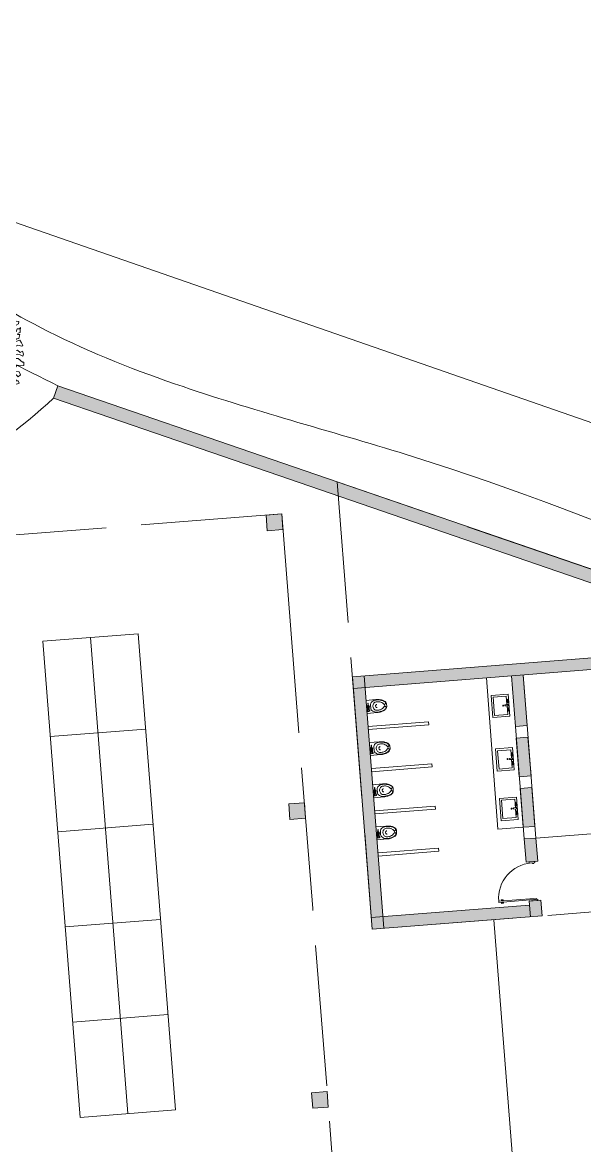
# Model space of a CAD drawing. Header units: metres. Extents: x -48 to 2360, y -1392 to 453.
# Drawn here: x 847.91 to 862.27, y -1242.11 to -1213.42 of the extents above; entities that cross this region are included whole.
import ezdxf

# ---------------------------------------------------------------- set-up
doc = ezdxf.new("R2010")
doc.units = ezdxf.units.M
doc.linetypes.add('ACAD_ISO02W100', pattern=[15, 12, -3])
for name, color, linetype, lineweight, transparency in [('BAÑOS', 201, 'Continuous', 5, 0.7), ('caminos', 213, 'Continuous', 9, 0.5), ('JARDINERAS', 93, 'Continuous', 5, 0.4), ('PyV', 4, 'Continuous', 5, 0.3)]:
    doc.layers.add(name, color=color, linetype=linetype, lineweight=lineweight, transparency=transparency)
for name, color, linetype, lineweight in [('ESTRUC', 9, 'Continuous', 18), ('MURETE', 31, 'Continuous', 13), ('MUROS', 31, 'Continuous', 9), ('proyecciones nuevas', 170, 'ACAD_ISO02W100', 13), ('TODO', 210, 'Continuous', 5)]:
    doc.layers.add(name, color=color, linetype=linetype, lineweight=lineweight)
doc.layers.add('Vegetación-h', color=7, linetype='Continuous', lineweight=5, true_color=0x5f7f00, transparency=0.5)
doc.layers.get('ESTRUC').off()

# ---------------------------------------------------------------- blocks, each defined once
blk = doc.blocks.new('A$C47781D45')
at = {"layer": 'PyV', "ltscale": 0.05}
for points in [[(0, 0.15), (0, 0), (0, 0), (0.03, 0), (0.03, 0.03), (0.05, 0.03), (0.05, 0.06), (0.03, 0.06), (0.03, 0.15)], [(1, 0.15), (1, 0), (1, 0), (0.97, 0), (0.97, 0.03), (0.95, 0.03), (0.95, 0.06), (0.97, 0.06), (0.97, 0.15)]]:
    blk.add_lwpolyline(points, close=True, dxfattribs=at)
blk = doc.blocks.new('A$C0EB300D3')
at = {"layer": 'PyV', "ltscale": 0.05}
for points in [[(0.017, 0.05), (0, 0.05), (0, 0), (0.017, 0)], [(0.072, 0.05), (0.09, 0.05), (0.09, 0), (0.072, 0)]]:
    blk.add_lwpolyline(points, close=True, dxfattribs=at)
for points in [[(0.03, 0.04), (0.017, 0.04), (0.017, 0.01), (0.03, 0.01)], [(0.06, 0.04), (0.072, 0.04), (0.072, 0.01), (0.06, 0.01)]]:
    blk.add_lwpolyline(points, dxfattribs=at)
blk = doc.blocks.new('A$C2C4F1FC9')
at = {"layer": 'PyV', "ltscale": 0.05}
blk.add_lwpolyline([(0.03, 0), (0.06, 0), (0.06, 0.91), (0.03, 0.91)], close=True, dxfattribs=at)
blk.add_blockref('A$C0EB300D3', (0, 0.79), dxfattribs=at)
blk = doc.blocks.new('A$C0F255765')
at = {"layer": 'PyV', "ltscale": 0.05}
for name, p in [('A$C2C4F1FC9', (0, 0.09)), ('A$C47781D45', (0, 0))]:
    blk.add_blockref(name, p, dxfattribs=at)
blk = doc.blocks.new('A$C20987058')
at = {"layer": 'PyV', "ltscale": 0.05}
blk.add_arc((0.06, 0.09), 0.91, 0.0001, 89.9998, dxfattribs=at)
blk.add_blockref('A$C0F255765', (0, 0), dxfattribs=at)
blk = doc.blocks.new('arb29')
at = {"layer": 'Vegetación-h', "linetype": 'Continuous'}
for points in [[(1.833, -0.001), (1.929, -0.073), (1.976, -0.118), (2.022, -0.099), (2.061, -0.145), (2.008, -0.196), (1.95, -0.203), (1.91, -0.281), (1.857, -0.222), (1.793, -0.275), (1.774, -0.339), (1.91, -0.373), (1.878, -0.373), (1.942, -0.326), (2.001, -0.411), (1.976, -0.47), (1.905, -0.477), (1.846, -0.47), (1.812, -0.517), (1.78, -0.47), (1.727, -0.504), (1.748, -0.587), (1.833, -0.626), (1.852, -0.679), (1.905, -0.653), (1.897, -0.73), (1.865, -0.764), (1.799, -0.751), (1.74, -0.764), (1.676, -0.73), (1.644, -0.764), (1.636, -0.815), (1.565, -0.778), (1.5, -0.706), (1.402, -0.672), (1.317, -0.666), (1.245, -0.613), (1.277, -0.698), (1.389, -0.725), (1.349, -0.778), (1.389, -0.855), (1.434, -0.81), (1.525, -0.9), (1.578, -0.991), (1.663, -0.927), (1.695, -1.031), (1.631, -1.044), (1.565, -1.11), (1.597, -1.148), (1.525, -1.182), (1.487, -1.135), (1.447, -1.201), (1.357, -1.161), (1.291, -1.071), (1.206, -1.076), (1.192, -1.148), (1.264, -1.169), (1.37, -1.246), (1.323, -1.286), (1.362, -1.345), (1.349, -1.377), (1.264, -1.35), (1.259, -1.39), (1.277, -1.435), (1.232, -1.435), (1.179, -1.435), (1.155, -1.462), (1.109, -1.403), (1.096, -1.488), (1.141, -1.533), (1.07, -1.566), (1.043, -1.533), (0.958, -1.526), (0.919, -1.619), (0.966, -1.611), (0.977, -1.658), (0.881, -1.683), (0.854, -1.637), (0.783, -1.579), (0.75, -1.619), (0.716, -1.56), (0.665, -1.566), (0.665, -1.645), (0.737, -1.677), (0.698, -1.717), (0.639, -1.709), (0.599, -1.651), (0.541, -1.67), (0.495, -1.611), (0.424, -1.552), (0.463, -1.539), (0.41, -1.637), (0.32, -1.637), (0.293, -1.69), (0.339, -1.677), (0.371, -1.722), (0.352, -1.749), (0.189, -1.826), (0.131, -1.741), (0.123, -1.651), (0.144, -1.611), (0.091, -1.573), (0.11, -1.494), (0.085, -1.43), (0.038, -1.39), (0.006, -1.462), (0.025, -1.539), (-0.039, -1.592), (-0.013, -1.632), (0.014, -1.69), (-0.047, -1.826), (-0.111, -1.762), (-0.164, -1.704), (-0.209, -1.741), (-0.255, -1.704), (-0.332, -1.755), (-0.398, -1.736), (-0.451, -1.658), (-0.398, -1.586), (-0.43, -1.515), (-0.398, -1.435), (-0.379, -1.377), (-0.417, -1.345), (-0.462, -1.435), (-0.502, -1.396), (-0.523, -1.443), (-0.51, -1.526), (-0.6, -1.526), (-0.691, -1.462), (-0.744, -1.526), (-0.783, -1.467), (-0.808, -1.416), (-0.874, -1.39), (-0.855, -1.35), (-0.867, -1.265), (-0.874, -1.22), (-0.855, -1.201), (-0.893, -1.156), (-0.972, -1.254), (-0.946, -1.312), (-1.063, -1.278), (-1.063, -1.201), (-1.122, -1.169), (-1.103, -1.097), (-1.057, -1.076), (-1.116, -1.018), (-1.18, -1.063), (-1.188, -1.063), (-1.225, -1.012), (-1.174, -0.967), (-1.225, -0.887), (-1.265, -0.895), (-1.297, -0.855), (-1.259, -0.836), (-1.252, -0.751), (-1.377, -0.783), (-1.377, -0.719), (-1.377, -0.653), (-1.414, -0.64), (-1.454, -0.613), (-1.462, -0.581), (-1.48, -0.477), (-1.499, -0.464), (-1.486, -0.451), (-1.448, -0.379), (-1.52, -0.36), (-1.552, -0.334), (-1.48, -0.294), (-1.414, -0.196), (-1.35, -0.196), (-1.265, -0.124), (-1.22, -0.171), (-1.22, -0.065), (-1.265, -0.014), (-1.331, -0.105), (-1.356, -0.065), (-1.435, -0.065), (-1.462, -0.124), (-1.526, -0.112), (-1.552, -0.086), (-1.637, -0.033), (-1.579, 0.007), (-1.552, 0.103), (-1.664, 0.129), (-1.643, 0.233), (-1.558, 0.26), (-1.513, 0.247), (-1.486, 0.305), (-1.39, 0.318), (-1.377, 0.364), (-1.403, 0.403), (-1.462, 0.494), (-1.526, 0.515), (-1.565, 0.56), (-1.545, 0.613), (-1.486, 0.632), (-1.382, 0.638), (-1.39, 0.691), (-1.448, 0.749), (-1.414, 0.84), (-1.454, 0.906), (-1.395, 0.946), (-1.284, 0.933), (-1.212, 0.957), (-1.225, 1.037), (-1.292, 1.088), (-1.252, 1.154), (-1.154, 1.199), (-1.108, 1.271), (-1.122, 1.337), (-0.978, 1.35), (-0.972, 1.324), (-0.874, 1.343), (-0.874, 1.382), (-0.88, 1.433), (-0.861, 1.447), (-0.855, 1.447), (-0.783, 1.422), (-0.704, 1.467), (-0.712, 1.492), (-0.704, 1.558), (-0.664, 1.558), (-0.6, 1.526), (-0.483, 1.532), (-0.483, 1.552), (-0.451, 1.598), (-0.457, 1.63), (-0.438, 1.683), (-0.353, 1.721), (-0.228, 1.688), (-0.196, 1.76), (-0.228, 1.8), (-0.17, 1.8), (-0.143, 1.755), (-0.13, 1.636), (-0.151, 1.545), (-0.111, 1.513), (-0.071, 1.539), (-0.058, 1.63), (-0.007, 1.636), (0.038, 1.552), (0.157, 1.396), (0.203, 1.356), (0.24, 1.532), (0.189, 1.585), (0.15, 1.656), (0.157, 1.734), (0.195, 1.728)], [(0.195, 1.728), (0.227, 1.806), (0.293, 1.838), (0.346, 1.8), (0.346, 1.755), (0.359, 1.702), (0.392, 1.702), (0.45, 1.76), (0.528, 1.787), (0.541, 1.755), (0.573, 1.755), (0.613, 1.779), (0.652, 1.728), (0.645, 1.675), (0.671, 1.683), (0.743, 1.728), (0.788, 1.734), (0.801, 1.675), (0.783, 1.611), (0.854, 1.649), (0.86, 1.552), (0.913, 1.545), (0.926, 1.611), (0.926, 1.662), (0.998, 1.656), (1.017, 1.67), (1.03, 1.611), (0.998, 1.558), (1.049, 1.558), (1.102, 1.611), (1.141, 1.558), (1.128, 1.505), (1.128, 1.454), (1.121, 1.388), (1.168, 1.401), (1.192, 1.454), (1.24, 1.401), (1.298, 1.447), (1.317, 1.492), (1.336, 1.454), (1.381, 1.454), (1.349, 1.396), (1.317, 1.337), (1.376, 1.29), (1.402, 1.343), (1.421, 1.297), (1.48, 1.324), (1.538, 1.337), (1.551, 1.278), (1.506, 1.225), (1.453, 1.199), (1.453, 1.14), (1.48, 1.069), (1.506, 1.122), (1.559, 1.069), (1.559, 1.148), (1.61, 1.167), (1.623, 1.207), (1.644, 1.135), (1.663, 1.088), (1.623, 1.05), (1.617, 1.01), (1.668, 1.029), (1.676, 0.965), (1.676, 0.925), (1.636, 0.899), (1.604, 0.866), (1.636, 0.827), (1.676, 0.866), (1.716, 0.893), (1.78, 0.848), (1.838, 0.789), (1.812, 0.768), (1.708, 0.755), (1.655, 0.696), (1.617, 0.638), (1.506, 0.677), (1.578, 0.574), (1.676, 0.592), (1.748, 0.638), (1.833, 0.6), (1.878, 0.651), (1.923, 0.592), (1.923, 0.534), (1.846, 0.547), (1.767, 0.534), (1.65, 0.456), (1.767, 0.417), (1.833, 0.443), (1.969, 0.39), (2.001, 0.398), (2.022, 0.318), (1.95, 0.281), (1.865, 0.267), (1.838, 0.196), (1.78, 0.129), (1.846, 0.09), (1.969, 0.124), (2.022, 0.065), (1.982, -0.001), (1.918, 0.031), (1.833, -0.001)], [(0.528, 1.559), (0.437, 1.507), (0.469, 1.475), (0.469, 1.422), (0.508, 1.382), (0.561, 1.435), (0.535, 1.475), (0.619, 1.487), (0.6, 1.52)], [(-0.124, 1.233), (-0.195, 1.246), (-0.286, 1.291), (-0.3, 1.2), (-0.404, 1.194), (-0.424, 1.115), (-0.365, 1.096), (-0.281, 1.044), (-0.254, 1.089), (-0.261, 1.161), (-0.202, 1.155), (-0.182, 1.096), (-0.104, 1.135), (-0.078, 1.187), (0.007, 1.167), (0.013, 1.214), (-0.072, 1.259)], [(0.059, 0.013), (0.118, 0.013), (0.189, 0.091), (0.17, 0.137), (0.202, 0.189), (0.235, 0.248), (0.215, 0.28), (0.209, 0.352), (0.254, 0.384), (0.241, 0.436), (0.248, 0.502), (0.287, 0.541), (0.32, 0.554), (0.326, 0.626), (0.306, 0.685), (0.365, 0.744), (0.352, 0.815), (0.326, 0.861), (0.352, 0.894), (0.372, 0.887), (0.404, 0.848), (0.424, 0.867), (0.444, 0.822), (0.424, 0.769), (0.385, 0.697), (0.411, 0.652), (0.431, 0.6), (0.392, 0.535), (0.34, 0.522), (0.34, 0.463), (0.385, 0.391), (0.451, 0.418), (0.535, 0.418), (0.528, 0.384), (0.574, 0.359), (0.633, 0.313), (0.705, 0.332), (0.73, 0.286), (0.769, 0.254), (0.809, 0.189), (0.946, 0.104), (0.9, 0.091), (0.809, 0.091), (0.757, 0.137), (0.698, 0.13), (0.672, 0.175), (0.619, 0.202), (0.535, 0.17), (0.476, 0.182), (0.515, 0.215), (0.555, 0.261), (0.58, 0.234), (0.594, 0.268), (0.515, 0.332), (0.496, 0.274), (0.417, 0.286), (0.32, 0.254), (0.372, 0.215), (0.378, 0.157), (0.463, 0.118), (0.469, 0.046), (0.503, 0.032), (0.548, -0.02), (0.463, -0.02), (0.404, 0.007), (0.424, 0.026), (0.359, 0.052), (0.313, -0.02), (0.352, -0.079), (0.333, -0.144), (0.281, -0.209), (0.3, -0.274), (0.34, -0.294), (0.372, -0.346), (0.313, -0.385), (0.209, -0.392), (0.183, -0.346), (0.202, -0.306), (0.222, -0.215), (0.202, -0.163), (0.15, -0.124), (0.052, -0.163), (0.027, -0.19), (-0.02, -0.249), (-0.059, -0.209), (-0.15, -0.274), (-0.118, -0.313), (-0.072, -0.359), (-0.176, -0.399), (-0.163, -0.451), (-0.163, -0.515), (-0.137, -0.542), (-0.098, -0.555), (-0.078, -0.62), (-0.143, -0.678), (-0.209, -0.724), (-0.215, -0.771), (-0.286, -0.771), (-0.306, -0.718), (-0.274, -0.685), (-0.281, -0.62), (-0.267, -0.567), (-0.241, -0.562), (-0.229, -0.522), (-0.261, -0.476), (-0.306, -0.418), (-0.286, -0.353), (-0.248, -0.385), (-0.229, -0.346), (-0.248, -0.288), (-0.313, -0.249), (-0.411, -0.261), (-0.417, -0.326), (-0.502, -0.32), (-0.554, -0.249), (-0.58, -0.202), (-0.646, -0.215), (-0.691, -0.268), (-0.678, -0.313), (-0.606, -0.353), (-0.626, -0.392), (-0.73, -0.353), (-0.828, -0.34), (-0.88, -0.392), (-0.887, -0.281), (-0.808, -0.274), (-0.763, -0.242), (-0.737, -0.177), (-0.606, -0.138), (-0.646, -0.079), (-0.599, -0.052), (-0.587, -0.118), (-0.515, -0.118), (-0.515, -0.052), (-0.483, 0), (-0.424, -0.085), (-0.483, -0.124), (-0.443, -0.17), (-0.385, -0.15), (-0.3, -0.098), (-0.261, -0.144), (-0.215, -0.124), (-0.209, -0.085), (-0.202, -0.052), (-0.286, 0.026), (-0.261, 0.078), (-0.209, 0.182), (-0.254, 0.195), (-0.241, 0.241), (-0.202, 0.268), (-0.156, 0.202), (-0.13, 0.143), (-0.091, 0.182), (-0.111, 0.234), (-0.156, 0.286), (-0.163, 0.372), (-0.229, 0.345), (-0.274, 0.384), (-0.378, 0.352), (-0.397, 0.391), (-0.365, 0.443), (-0.385, 0.47), (-0.443, 0.483), (-0.542, 0.443), (-0.58, 0.495), (-0.613, 0.567), (-0.672, 0.593), (-0.717, 0.658), (-0.717, 0.717), (-0.75, 0.75), (-0.815, 0.769), (-0.855, 0.815), (-0.848, 0.874), (-0.776, 0.835), (-0.717, 0.776), (-0.652, 0.763), (-0.613, 0.685), (-0.463, 0.587), (-0.378, 0.574), (-0.326, 0.547), (-0.339, 0.522), (-0.261, 0.47), (-0.229, 0.515), (-0.241, 0.626), (-0.104, 0.581), (-0.13, 0.495), (-0.118, 0.436), (-0.026, 0.489), (0.007, 0.672), (0.039, 0.704), (0.065, 0.613), (-0.007, 0.424), (-0.084, 0.352), (-0.046, 0.28), (0.02, 0.326), (0.039, 0.215), (-0.052, 0.17), (-0.084, 0.071), (-0.013, 0.104), (-0.007, 0.039), (0, 0)], [(1.291, 0.901), (1.174, 0.933), (1.122, 0.867), (1.063, 0.848), (1.089, 0.894), (1.057, 0.965), (1.037, 0.919), (1.004, 0.815), (0.939, 0.756), (0.985, 0.75), (0.855, 0.685), (0.782, 0.606), (0.861, 0.613), (0.966, 0.62), (0.932, 0.652), (1.024, 0.692), (1.082, 0.665), (1.122, 0.75), (1.187, 0.783), (1.206, 0.822), (1.272, 0.808), (1.35, 0.769), (1.376, 0.815), (1.415, 0.887), (1.494, 0.913), (1.39, 0.933)], [(-0.87, 0.204), (-0.804, 0.27), (-0.87, 0.379), (-0.935, 0.314), (-0.956, 0.336), (-0.956, 0.467), (-1.089, 0.488), (-1.154, 0.467), (-1.132, 0.379), (-1.11, 0.336), (-1.089, 0.27), (-1.132, 0.226), (-1.089, 0.183), (-1.001, 0.248), (-0.956, 0.204)], [(1.472, 0.291), (1.472, 0.357), (1.341, 0.336), (1.319, 0.291), (1.188, 0.248), (1.1, 0.27), (1.144, 0.204), (1.297, 0.226), (1.319, 0.183), (1.319, 0.117), (1.384, 0.117), (1.407, 0.248), (1.494, 0.248), (1.582, 0.291)], [(-1.422, 0.137), (-1.331, 0.189), (-1.363, 0.215), (-1.291, 0.234), (-1.272, 0.157), (-1.363, 0.091)], [(1.585, -0.229), (1.513, -0.249), (1.487, -0.288), (1.461, -0.235), (1.408, -0.301), (1.447, -0.333), (1.435, -0.399), (1.487, -0.431), (1.553, -0.346), (1.501, -0.333), (1.598, -0.274), (1.644, -0.365), (1.709, -0.281), (1.637, -0.163)], [(-0.804, -0.519), (-0.848, -0.496), (-0.935, -0.562), (-0.913, -0.605), (-0.956, -0.693), (-0.979, -0.715), (-1.044, -0.671), (-1.089, -0.715), (-0.956, -0.869), (-0.804, -0.803), (-0.804, -0.715), (-0.717, -0.65), (-0.717, -0.605), (-0.782, -0.584)], [(0.496, -0.385), (0.555, -0.431), (0.685, -0.424), (0.764, -0.365), (0.737, -0.34), (0.802, -0.32), (0.874, -0.392), (0.796, -0.418), (0.802, -0.483), (0.887, -0.476), (0.978, -0.542), (0.978, -0.601), (0.868, -0.574), (0.744, -0.594), (0.685, -0.522), (0.567, -0.503), (0.496, -0.529), (0.469, -0.47)], [(0.548, -1.384), (0.508, -1.298), (0.535, -1.234), (0.503, -1.168), (0.476, -1.136), (0.515, -1.064), (0.555, -1.136), (0.607, -1.123), (0.567, -1.064), (0.503, -0.992), (0.398, -0.927), (0.411, -0.848), (0.378, -0.809), (0.313, -0.757), (0.431, -0.764), (0.437, -0.705), (0.34, -0.698), (0.3, -0.66), (0.261, -0.678), (0.195, -0.633), (0.17, -0.698), (0.202, -0.776), (0.189, -0.855), (0.209, -0.894), (0.195, -0.973), (0.15, -0.927), (0.111, -0.946), (0.15, -1.012), (0.202, -1.07), (0.267, -1.037), (0.313, -1.109), (0.313, -1.161), (0.365, -1.181), (0.352, -1.064), (0.326, -0.953), (0.398, -1.012), (0.392, -1.089), (0.411, -1.2), (0.456, -1.259)], [(1.144, -0.912), (1.078, -0.89), (0.947, -0.846), (0.926, -0.912), (0.926, -0.956), (0.991, -0.934), (1.034, -0.934), (1.078, -1)], [(-0.685, -1.311), (-0.646, -1.266), (-0.678, -1.227), (-0.685, -1.161), (-0.744, -1.129), (-0.717, -1.037), (-0.665, -1.103), (-0.633, -1.155), (-0.599, -1.089), (-0.567, -1.188), (-0.567, -1.259), (-0.619, -1.286), (-0.574, -1.345)]]:
    blk.add_lwpolyline(points, dxfattribs=at)

msp = doc.modelspace()

# ---------------------------------------------------------------- hatches: boundary and pattern name
at = {"layer": 'MUROS', "ltscale": 7, "transparency": 33554687}
h = msp.add_hatch(color=256, dxfattribs=at)
h.dxf.hatch_style = 1
h.paths.add_polyline_path([(885.078, -1251.951), (884.981, -1252.235), (885.263, -1252.332), (898.818, -1256.993), (898.916, -1256.709)])
h.paths.add_polyline_path([(888.787, -1242.085), (888.689, -1242.369), (902.244, -1247.03), (902.342, -1246.746)])
h.paths.add_polyline_path([(890.661, -1237.248), (890.472, -1237.183), (890.407, -1237.373), (890.596, -1237.438)])
h.paths.add_polyline_path([(877.857, -1232.991), (877.833, -1232.692), (867.297, -1233.52), (867.321, -1233.819)])
h.paths.add_polyline_path([(855.946, -1225.153), (854.563, -1224.678), (848.814, -1222.701), (848.706, -1223.016), (854.455, -1224.993), (855.975, -1225.515)])
h.paths.add_polyline_path([(861.149, -1235.842), (860.85, -1235.866), (860.882, -1236.265), (861.181, -1236.241)])
h.paths.add_polyline_path([(863.403, -1235.665), (863.104, -1235.689), (863.136, -1236.087), (863.435, -1236.064)])
h.paths.add_polyline_path([(867.472, -1235.747), (866.965, -1229.295), (856.636, -1230.106), (856.66, -1230.405), (862.652, -1229.934), (862.754, -1231.225), (863.053, -1231.202), (862.951, -1229.911), (866.69, -1229.617), (867.15, -1235.471), (863.411, -1235.765), (863.435, -1236.064)])
h.paths.add_polyline_path([(860.858, -1235.965), (857.12, -1236.259), (857.143, -1236.558), (860.882, -1236.265)])
h.paths.add_polyline_path([(857.12, -1236.259), (856.821, -1236.283), (856.844, -1236.582), (857.143, -1236.558)])
h.paths.add_polyline_path([(856.66, -1230.405), (856.361, -1230.429), (856.821, -1236.283), (857.12, -1236.259)])
h.paths.add_polyline_path([(856.636, -1230.106), (856.337, -1230.13), (856.361, -1230.429), (856.66, -1230.405)])
h.paths.add_polyline_path([(860.697, -1230.088), (860.398, -1230.112), (860.5, -1231.402), (860.799, -1231.379), (860.798, -1231.373)], flags=17)
h.paths.add_polyline_path([(860.822, -1231.678), (860.523, -1231.701), (860.601, -1232.687), (860.9, -1232.664)], flags=17)
h.paths.add_polyline_path([(863.076, -1231.501), (862.777, -1231.524), (862.855, -1232.51), (863.154, -1232.487)], flags=17)
h.paths.add_polyline_path([(863.177, -1232.786), (862.878, -1232.809), (862.956, -1233.801), (863.255, -1233.777)], flags=17)
h.paths.add_polyline_path([(860.923, -1232.963), (860.624, -1232.986), (860.702, -1233.978), (861.001, -1233.955)], flags=17)
h = msp.add_hatch(color=256, dxfattribs=at)
h.dxf.hatch_style = 1
h.paths.add_polyline_path([(854.563, -1224.678), (848.814, -1222.701), (848.706, -1223.016), (854.455, -1224.993), (866.965, -1229.295), (866.937, -1228.932)])
h = msp.add_hatch(color=256, dxfattribs=at)
h.dxf.hatch_style = 1
h.paths.add_polyline_path([(854.532, -1225.972), (854.133, -1226.004), (854.164, -1226.402), (854.563, -1226.371)])
h.paths.add_polyline_path([(855.111, -1233.349), (854.713, -1233.381), (854.744, -1233.78), (855.143, -1233.748)])
h.paths.add_polyline_path([(855.691, -1240.727), (855.292, -1240.758), (855.324, -1241.157), (855.722, -1241.126)])
h.paths.add_polyline_path([(856.271, -1248.104), (855.872, -1248.135), (855.903, -1248.534), (856.302, -1248.503)])
h = msp.add_hatch(color=256, dxfattribs=at)
h.dxf.hatch_style = 1
h.paths.add_polyline_path([(861.025, -1234.254), (860.725, -1234.277), (860.772, -1234.869), (861.071, -1234.845)])

# ---------------------------------------------------------------- linework, layer by layer
at = {"layer": 'BAÑOS', "transparency": 33554508}
for p, q in [((856.683, -1230.739), (856.939, -1230.717)), ((856.733, -1230.809), (856.737, -1230.854)), ((856.742, -1230.854), (856.738, -1230.809)), ((857.16, -1230.836), (857.164, -1230.89)), ((857.207, -1230.819), (857.214, -1230.899)), ((856.714, -1230.969), (856.704, -1230.97)), ((856.709, -1231.03), (856.719, -1231.029)), ((856.968, -1231.046), (856.712, -1231.068)), ((856.718, -1230.979), (856.732, -1230.977)), ((856.728, -1230.98), (856.718, -1230.981)), ((856.721, -1230.996), (856.729, -1230.995)), ((856.721, -1231.016), (856.731, -1231.015)), ((856.736, -1231.017), (856.721, -1231.019)), ((856.729, -1231), (856.722, -1231.001)), ((856.725, -1230.893), (856.742, -1230.881)), ((856.727, -1230.913), (856.725, -1230.893)), ((856.726, -1230.932), (856.727, -1230.941)), ((856.752, -1230.855), (856.727, -1230.857)), ((856.727, -1230.857), (856.728, -1230.87)), ((856.745, -1230.921), (856.727, -1230.913)), ((856.727, -1230.941), (856.766, -1230.938)), ((856.728, -1230.951), (856.767, -1230.948)), ((856.729, -1230.961), (856.728, -1230.951)), ((856.729, -1230.941), (856.73, -1230.951)), ((856.768, -1230.958), (856.729, -1230.961)), ((856.731, -1230.993), (856.73, -1230.983)), ((856.731, -1230.961), (856.736, -1231.017)), ((856.733, -1231.013), (856.732, -1231.003)), ((856.742, -1230.881), (856.76, -1230.89)), ((856.762, -1230.91), (856.745, -1230.921)), ((856.748, -1230.959), (856.747, -1230.949)), ((856.753, -1230.868), (856.752, -1230.855)), ((856.76, -1230.89), (856.762, -1230.91)), ((856.764, -1230.938), (856.765, -1230.948)), ((856.766, -1230.938), (856.766, -1230.928)), ((856.766, -1230.958), (856.77, -1231.014)), ((856.767, -1230.948), (856.768, -1230.958)), ((856.767, -1230.974), (856.777, -1230.974)), ((856.78, -1231.014), (856.77, -1231.014)), ((856.773, -1230.989), (856.772, -1230.979)), ((856.775, -1231.009), (856.774, -1230.999)), ((856.775, -1230.976), (856.778, -1230.976)), ((856.783, -1230.991), (856.776, -1230.991)), ((856.776, -1230.996), (856.784, -1230.996)), ((856.781, -1231.011), (856.778, -1231.011)), ((856.805, -1230.934), (856.798, -1230.855)), ((856.767, -1231.816), (857.024, -1231.794)), ((856.81, -1231.969), (856.826, -1231.958)), ((856.812, -1231.989), (856.81, -1231.969)), ((856.836, -1231.932), (856.812, -1231.934)), ((856.812, -1231.934), (856.813, -1231.946)), ((856.83, -1231.998), (856.812, -1231.989)), ((856.818, -1231.886), (856.822, -1231.931)), ((856.826, -1231.93), (856.823, -1231.886)), ((856.826, -1231.958), (856.844, -1231.966)), ((856.846, -1231.986), (856.83, -1231.998)), ((856.838, -1231.944), (856.836, -1231.932)), ((856.844, -1231.966), (856.846, -1231.986)), ((856.89, -1232.011), (856.883, -1231.931)), ((857.244, -1231.913), (857.249, -1231.967)), ((857.291, -1231.896), (857.298, -1231.975)), ((856.799, -1232.046), (856.789, -1232.046)), ((856.794, -1232.106), (856.804, -1232.105)), ((857.053, -1232.122), (856.796, -1232.145)), ((856.802, -1232.055), (856.817, -1232.054)), ((856.812, -1232.057), (856.803, -1232.058)), ((856.806, -1232.073), (856.814, -1232.072)), ((856.814, -1232.077), (856.806, -1232.078)), ((856.806, -1232.093), (856.815, -1232.092)), ((856.82, -1232.094), (856.806, -1232.095)), ((856.811, -1232.008), (856.811, -1232.018)), ((856.811, -1232.018), (856.851, -1232.015)), ((856.812, -1232.028), (856.852, -1232.024)), ((856.813, -1232.038), (856.812, -1232.028)), ((856.853, -1232.034), (856.813, -1232.038)), ((856.814, -1232.018), (856.815, -1232.028)), ((856.816, -1232.069), (856.815, -1232.059)), ((856.816, -1232.038), (856.82, -1232.094)), ((856.818, -1232.089), (856.817, -1232.079)), ((856.833, -1232.036), (856.832, -1232.026)), ((856.849, -1232.015), (856.849, -1232.025)), ((856.851, -1232.015), (856.85, -1232.005)), ((856.85, -1232.035), (856.855, -1232.091)), ((856.852, -1232.024), (856.853, -1232.034)), ((856.852, -1232.051), (856.862, -1232.05)), ((856.865, -1232.09), (856.855, -1232.091)), ((856.858, -1232.066), (856.857, -1232.056)), ((856.859, -1232.053), (856.863, -1232.053)), ((856.86, -1232.086), (856.859, -1232.076)), ((856.868, -1232.067), (856.861, -1232.068)), ((856.861, -1232.073), (856.868, -1232.072)), ((856.866, -1232.088), (856.862, -1232.088)), ((856.852, -1232.893), (857.109, -1232.87)), ((856.883, -1233.122), (856.873, -1233.123)), ((856.887, -1233.132), (856.902, -1233.131)), ((856.897, -1233.134), (856.888, -1233.134)), ((856.895, -1233.046), (856.911, -1233.035)), ((856.896, -1233.066), (856.895, -1233.046)), ((856.895, -1233.085), (856.896, -1233.095)), ((856.914, -1233.075), (856.896, -1233.066)), ((856.896, -1233.095), (856.936, -1233.091)), ((856.921, -1233.009), (856.897, -1233.011)), ((856.897, -1233.011), (856.898, -1233.023)), ((856.897, -1233.105), (856.936, -1233.101)), ((856.898, -1233.114), (856.897, -1233.105)), ((856.937, -1233.111), (856.898, -1233.114)), ((856.899, -1233.094), (856.899, -1233.104)), ((856.9, -1233.114), (856.905, -1233.171)), ((856.9, -1233.146), (856.9, -1233.136)), ((856.902, -1232.963), (856.906, -1233.007)), ((856.911, -1233.007), (856.907, -1232.962)), ((856.911, -1233.035), (856.929, -1233.043)), ((856.931, -1233.063), (856.914, -1233.075)), ((856.918, -1233.113), (856.917, -1233.103)), ((856.922, -1233.021), (856.921, -1233.009)), ((856.929, -1233.043), (856.931, -1233.063)), ((856.933, -1233.091), (856.934, -1233.101)), ((856.936, -1233.091), (856.935, -1233.082)), ((856.935, -1233.111), (856.94, -1233.168)), ((856.936, -1233.101), (856.937, -1233.111)), ((856.936, -1233.128), (856.946, -1233.127)), ((856.942, -1233.142), (856.942, -1233.132)), ((856.944, -1233.13), (856.948, -1233.129)), ((856.975, -1233.088), (856.968, -1233.008)), ((857.329, -1232.989), (857.334, -1233.043)), ((857.376, -1232.972), (857.383, -1233.052)), ((856.878, -1233.183), (856.888, -1233.182)), ((857.137, -1233.199), (856.881, -1233.222)), ((856.89, -1233.149), (856.898, -1233.149)), ((856.905, -1233.171), (856.89, -1233.172)), ((856.899, -1233.154), (856.891, -1233.154)), ((856.891, -1233.169), (856.9, -1233.169)), ((856.902, -1233.166), (856.901, -1233.156)), ((856.95, -1233.167), (856.94, -1233.168)), ((856.944, -1233.162), (856.943, -1233.152)), ((856.953, -1233.144), (856.945, -1233.145)), ((856.946, -1233.15), (856.953, -1233.149)), ((856.951, -1233.164), (856.947, -1233.165)), ((856.937, -1233.97), (857.193, -1233.947)), ((856.968, -1234.199), (856.958, -1234.2)), ((856.963, -1234.26), (856.973, -1234.259)), ((857.222, -1234.276), (856.966, -1234.298)), ((856.971, -1234.209), (856.986, -1234.207)), ((856.981, -1234.21), (856.972, -1234.211)), ((856.975, -1234.226), (856.983, -1234.225)), ((856.983, -1234.23), (856.975, -1234.231)), ((856.975, -1234.246), (856.984, -1234.245)), ((856.99, -1234.247), (856.975, -1234.249)), ((856.979, -1234.123), (856.996, -1234.111)), ((856.981, -1234.143), (856.979, -1234.123)), ((856.98, -1234.162), (856.981, -1234.171)), ((857.006, -1234.085), (856.981, -1234.087)), ((856.981, -1234.087), (856.982, -1234.1)), ((856.999, -1234.151), (856.981, -1234.143)), ((856.981, -1234.171), (857.02, -1234.168)), ((856.982, -1234.181), (857.021, -1234.178)), ((856.982, -1234.191), (856.982, -1234.181)), ((857.022, -1234.188), (856.982, -1234.191)), ((856.983, -1234.171), (856.984, -1234.181)), ((856.985, -1234.223), (856.984, -1234.213)), ((856.985, -1234.191), (856.99, -1234.247)), ((856.987, -1234.243), (856.986, -1234.233)), ((856.987, -1234.039), (856.991, -1234.084)), ((856.996, -1234.084), (856.992, -1234.039)), ((856.996, -1234.111), (857.014, -1234.12)), ((857.015, -1234.14), (856.999, -1234.151)), ((857.002, -1234.189), (857.001, -1234.18)), ((857.007, -1234.098), (857.006, -1234.085)), ((857.014, -1234.12), (857.015, -1234.14)), ((857.018, -1234.168), (857.019, -1234.178)), ((857.02, -1234.168), (857.019, -1234.158)), ((857.019, -1234.188), (857.024, -1234.244)), ((857.021, -1234.178), (857.022, -1234.188)), ((857.021, -1234.205), (857.031, -1234.204)), ((857.034, -1234.244), (857.024, -1234.244)), ((857.027, -1234.219), (857.026, -1234.209)), ((857.028, -1234.206), (857.032, -1234.206)), ((857.029, -1234.239), (857.028, -1234.229)), ((857.037, -1234.221), (857.03, -1234.221)), ((857.03, -1234.226), (857.038, -1234.226)), ((857.035, -1234.241), (857.031, -1234.241)), ((857.059, -1234.165), (857.052, -1234.085)), ((857.413, -1234.066), (857.418, -1234.12)), ((857.461, -1234.049), (857.468, -1234.129))]:
    msp.add_line(p, q, dxfattribs=at)
for points in [[(860.702, -1233.978), (860.052, -1234.029), (860.052, -1234.029), (859.761, -1230.162)], [(860.288, -1230.878), (860.305, -1231.095), (859.969, -1231.121), (859.932, -1230.655), (860.268, -1230.629), (860.285, -1230.842)], [(860.294, -1230.752), (860.281, -1230.753), (860.284, -1230.796), (860.298, -1230.794)], [(860.295, -1230.759), (860.287, -1230.76), (860.29, -1230.787), (860.297, -1230.787)], [(860.307, -1230.794), (860.324, -1230.792), (860.321, -1230.749), (860.303, -1230.751)], [(860.306, -1230.786), (860.316, -1230.785), (860.314, -1230.758), (860.304, -1230.758)], [(860.33, -1230.875), (860.29, -1230.878), (860.239, -1230.876)], [(860.312, -1230.972), (860.298, -1230.973), (860.295, -1230.93), (860.308, -1230.929)], [(860.311, -1230.965), (860.304, -1230.965), (860.301, -1230.937), (860.309, -1230.937)], [(860.317, -1230.929), (860.335, -1230.927), (860.338, -1230.97), (860.321, -1230.971)], [(860.318, -1230.936), (860.328, -1230.935), (860.33, -1230.963), (860.32, -1230.964)], [(860.402, -1232.245), (860.419, -1232.462), (860.083, -1232.489), (860.046, -1232.022), (860.382, -1231.996), (860.399, -1232.209)], [(860.444, -1232.242), (860.405, -1232.245), (860.354, -1232.243)], [(860.409, -1232.119), (860.395, -1232.12), (860.398, -1232.163), (860.412, -1232.162)], [(860.409, -1232.126), (860.402, -1232.127), (860.404, -1232.155), (860.411, -1232.154)], [(860.421, -1232.161), (860.438, -1232.159), (860.435, -1232.117), (860.417, -1232.118)], [(860.42, -1232.153), (860.43, -1232.153), (860.428, -1232.125), (860.418, -1232.126)], [(860.426, -1232.339), (860.412, -1232.34), (860.409, -1232.297), (860.423, -1232.296)], [(860.425, -1232.332), (860.418, -1232.332), (860.416, -1232.305), (860.423, -1232.304)], [(860.431, -1232.296), (860.449, -1232.294), (860.452, -1232.337), (860.435, -1232.339)], [(860.432, -1232.303), (860.442, -1232.302), (860.444, -1232.33), (860.434, -1232.331)], [(860.501, -1233.512), (860.518, -1233.729), (860.183, -1233.755), (860.146, -1233.289), (860.482, -1233.262), (860.499, -1233.476)], [(860.508, -1233.385), (860.494, -1233.386), (860.498, -1233.429), (860.512, -1233.428)], [(860.509, -1233.393), (860.501, -1233.394), (860.503, -1233.421), (860.511, -1233.421)], [(860.52, -1233.428), (860.538, -1233.426), (860.535, -1233.383), (860.517, -1233.385)], [(860.52, -1233.42), (860.53, -1233.419), (860.528, -1233.391), (860.518, -1233.392)], [(860.543, -1233.509), (860.504, -1233.512), (860.453, -1233.51)], [(860.525, -1233.606), (860.512, -1233.607), (860.508, -1233.564), (860.522, -1233.563)], [(860.525, -1233.598), (860.517, -1233.599), (860.515, -1233.571), (860.523, -1233.571)], [(860.531, -1233.562), (860.549, -1233.561), (860.552, -1233.604), (860.534, -1233.605)], [(860.532, -1233.57), (860.542, -1233.569), (860.544, -1233.597), (860.534, -1233.598)]]:
    msp.add_lwpolyline(points, dxfattribs=at)
for points in [[(860.358, -1231.141), (859.923, -1231.175), (859.878, -1230.609), (860.314, -1230.575)], [(860.3, -1230.708), (860.291, -1230.709), (860.298, -1230.798), (860.307, -1230.798)], [(860.324, -1231.014), (860.315, -1231.015), (860.308, -1230.925), (860.317, -1230.925)], [(860.324, -1230.868), (860.313, -1230.869), (860.311, -1230.849), (860.322, -1230.848)], [(860.473, -1232.508), (860.037, -1232.542), (859.993, -1231.976), (860.428, -1231.942)], [(860.414, -1232.075), (860.405, -1232.076), (860.412, -1232.165), (860.421, -1232.165)], [(860.438, -1232.235), (860.427, -1232.236), (860.425, -1232.216), (860.436, -1232.215)], [(860.438, -1232.381), (860.429, -1232.382), (860.422, -1232.293), (860.431, -1232.292)], [(860.572, -1233.775), (860.137, -1233.809), (860.092, -1233.243), (860.528, -1233.209)], [(860.514, -1233.342), (860.505, -1233.343), (860.512, -1233.432), (860.521, -1233.431)], [(860.538, -1233.648), (860.529, -1233.649), (860.522, -1233.559), (860.531, -1233.559)], [(860.538, -1233.502), (860.526, -1233.503), (860.525, -1233.482), (860.536, -1233.481)]]:
    msp.add_lwpolyline(points, close=True, dxfattribs=at)
for points in [[(860.328, -1230.838), (860.289, -1230.841), (860.239, -1230.852, 0.471925), (860.239, -1230.876)], [(860.442, -1232.205), (860.403, -1232.209), (860.353, -1232.219, 0.471925), (860.354, -1232.243)], [(860.542, -1233.472), (860.503, -1233.475), (860.453, -1233.485, 0.471925), (860.453, -1233.51)]]:
    msp.add_lwpolyline(points, format="xyb", dxfattribs=at)
for centre, radius in [((856.743, -1230.901), 0.035), ((856.743, -1230.901), 0.02), ((856.743, -1230.901), 0.00684), ((860.188, -1230.868), 0.0126), ((856.828, -1231.978), 0.035), ((856.828, -1231.978), 0.02), ((856.828, -1231.978), 0.00684), ((860.302, -1232.235), 0.0126), ((856.913, -1233.055), 0.035), ((856.913, -1233.055), 0.02), ((856.913, -1233.055), 0.00684), ((860.402, -1233.502), 0.0126), ((856.997, -1234.131), 0.035), ((856.997, -1234.131), 0.02), ((856.997, -1234.131), 0.00684)]:
    msp.add_circle(centre, radius, dxfattribs=at)
for centre, radius, start, end in [((856.736, -1230.809), 0.0025, 4.83, 184.83), ((856.886, -1230.847), 0.0878, 156.2627, 185.0337), ((856.918, -1230.861), 0.123, 132.0629, 156.2627), ((856.941, -1230.886), 0.157, 112.3858, 132.0629), ((856.973, -1230.873), 0.109, 145.0867, 165.9013), ((856.958, -1230.928), 0.201, 95.0337, 112.3858), ((856.96, -1230.864), 0.0933, 121.3493, 145.0867), ((856.951, -1230.85), 0.0762, 95.0337, 121.3493), ((856.967, -1230.875), 0.0357, 120.3839, 143.8708), ((856.986, -1231.244), 0.529, 83.6646, 95.0337), ((856.986, -1231.244), 0.519, 83.6646, 95.0337), ((856.993, -1231.033), 0.264, 80.1358, 100.598), ((856.964, -1230.871), 0.0307, 95.0337, 120.3839), ((857.006, -1230.955), 0.185, 62.3221, 80.1358), ((857.008, -1231.041), 0.315, 69.14, 83.6646), ((857.008, -1231.041), 0.325, 69.14, 83.6646), ((857.033, -1230.905), 0.128, 38.9251, 62.3221), ((857.058, -1230.91), 0.175, 45.5071, 69.14), ((857.058, -1230.91), 0.185, 45.5071, 69.14), ((857.157, -1230.804), 0.0317, 218.9251, 241.2026), ((857.157, -1230.805), 0.0313, 241.2026, 263.6092), ((857.157, -1230.805), 0.031, 263.6092, 286.2008), ((857.157, -1230.805), 0.0307, 286.2008, 331.6493), ((857.156, -1230.805), 0.0317, 16.6476, 38.9251), ((857.157, -1230.805), 0.031, 331.6493, 354.241), ((857.156, -1230.805), 0.0313, 354.241, 16.6476), ((857.142, -1230.825), 0.0648, 5.0337, 45.5071), ((860.293, -1230.858), 0.0405, 335.5944, 29.4414), ((856.629, -1231.006), 0.0925, 345.9054, 23.7546), ((856.728, -1230.983), 0.0025, 4.83, 94.83), ((856.729, -1230.993), 0.0025, 274.83, 4.83), ((856.73, -1231.003), 0.0025, 4.83, 94.83), ((856.73, -1231.013), 0.0025, 274.83, 4.83), ((856.752, -1231.003), 0.0325, 62.6258, 127.0342), ((856.734, -1230.854), 0.0025, 274.83, 4.83), ((856.751, -1230.988), 0.0325, 242.6252, 307.0348), ((856.744, -1230.853), 0.0025, 184.83, 274.83), ((856.775, -1230.979), 0.0025, 94.83, 184.83), ((856.776, -1230.989), 0.0025, 184.83, 274.83), ((856.777, -1230.999), 0.0025, 94.83, 184.83), ((856.777, -1231.009), 0.0025, 184.83, 274.83), ((856.741, -1230.997), 0.0425, 336.7575, 32.9025), ((856.893, -1230.927), 0.0878, 185.0337, 213.8047), ((856.922, -1230.907), 0.123, 213.8047, 238.0044), ((856.94, -1230.878), 0.157, 238.0044, 257.6815), ((856.992, -1230.878), 0.129, 165.9013, 204.1661), ((856.974, -1230.886), 0.109, 204.166, 224.9807), ((856.963, -1230.897), 0.0933, 224.9807, 248.7181), ((856.95, -1230.835), 0.201, 257.6815, 275.0337), ((856.957, -1230.913), 0.0762, 248.7181, 275.0337), ((856.976, -1230.879), 0.0457, 165.1262, 204.9412), ((856.97, -1230.878), 0.0401, 143.8708, 165.1262), ((856.971, -1230.882), 0.0401, 204.9412, 226.1966), ((856.968, -1230.885), 0.0357, 226.1966, 249.6835), ((856.966, -1230.89), 0.0307, 249.6835, 275.0337), ((856.966, -1230.725), 0.264, 269.4694, 289.9315), ((856.922, -1230.519), 0.519, 275.0337, 286.4028), ((856.922, -1230.519), 0.529, 275.0337, 286.4028), ((856.993, -1230.799), 0.185, 289.9315, 307.7453), ((856.98, -1230.715), 0.315, 286.4028, 300.9273), ((856.98, -1230.715), 0.325, 286.4028, 300.9273), ((857.028, -1230.844), 0.128, 307.7453, 331.1423), ((857.167, -1230.921), 0.0317, 128.8648, 151.1423), ((857.051, -1230.835), 0.175, 300.9273, 324.5602), ((857.051, -1230.835), 0.185, 300.9273, 324.5602), ((857.167, -1230.921), 0.0313, 106.4582, 128.8648), ((857.167, -1230.921), 0.031, 83.8665, 106.4582), ((857.167, -1230.92), 0.0307, 38.418, 83.8665), ((857.167, -1230.921), 0.031, 15.8264, 38.418), ((857.166, -1230.921), 0.0317, 331.1423, 353.4198), ((857.167, -1230.921), 0.0313, 353.4198, 15.8264), ((857.149, -1230.904), 0.0648, 324.5602, 5.0337), ((856.82, -1231.886), 0.0025, 4.83, 184.83), ((856.819, -1231.931), 0.0025, 274.83, 4.83), ((856.829, -1231.93), 0.0025, 184.83, 274.83), ((856.97, -1231.924), 0.0878, 156.2627, 185.0337), ((857.003, -1231.938), 0.123, 132.0629, 156.2627), ((857.026, -1231.963), 0.157, 112.3858, 132.0629), ((857.076, -1231.955), 0.129, 165.9013, 204.1661), ((857.057, -1231.95), 0.109, 145.0867, 165.9013), ((857.042, -1232.004), 0.201, 95.0337, 112.3858), ((857.045, -1231.941), 0.0933, 121.3493, 145.0867), ((857.036, -1231.926), 0.0762, 95.0337, 121.3493), ((857.06, -1231.956), 0.0457, 165.1262, 204.9412), ((857.055, -1231.955), 0.0401, 143.8708, 165.1262), ((857.055, -1231.958), 0.0401, 204.9412, 226.1966), ((857.051, -1231.952), 0.0357, 120.3839, 143.8708), ((857.07, -1232.321), 0.529, 83.6646, 95.0337), ((857.07, -1232.321), 0.519, 83.6646, 95.0337), ((857.052, -1231.962), 0.0357, 226.1966, 249.6835), ((857.077, -1232.11), 0.264, 80.1358, 100.598), ((857.049, -1231.948), 0.0307, 95.0337, 120.3839), ((857.091, -1232.032), 0.185, 62.3221, 80.1358), ((857.093, -1232.118), 0.315, 69.14, 83.6646), ((857.093, -1232.118), 0.325, 69.14, 83.6646), ((857.118, -1231.981), 0.128, 38.9251, 62.3221), ((857.112, -1231.921), 0.128, 307.7453, 331.1423), ((857.143, -1231.987), 0.175, 45.5071, 69.14), ((857.143, -1231.987), 0.185, 45.5071, 69.14), ((857.242, -1231.881), 0.0317, 218.9251, 241.2026), ((857.252, -1231.998), 0.0317, 128.8648, 151.1423), ((857.241, -1231.881), 0.0313, 241.2026, 263.6092), ((857.252, -1231.998), 0.0313, 106.4582, 128.8648), ((857.241, -1231.882), 0.031, 263.6092, 286.2008), ((857.252, -1231.997), 0.031, 83.8665, 106.4582), ((857.242, -1231.882), 0.0307, 286.2008, 331.6493), ((857.252, -1231.997), 0.0307, 38.418, 83.8665), ((857.241, -1231.882), 0.0317, 16.6476, 38.9251), ((857.241, -1231.882), 0.031, 331.6493, 354.241), ((857.241, -1231.882), 0.0313, 354.241, 16.6476), ((857.227, -1231.901), 0.0648, 5.0337, 45.5071), ((857.251, -1231.997), 0.031, 15.8264, 38.418), ((857.251, -1231.997), 0.0313, 353.4198, 15.8264), ((857.234, -1231.981), 0.0648, 324.5602, 5.0337), ((856.714, -1232.083), 0.0925, 345.9054, 23.7546), ((856.813, -1232.06), 0.0025, 4.83, 94.83), ((856.813, -1232.069), 0.0025, 274.83, 4.83), ((856.814, -1232.079), 0.0025, 4.83, 94.83), ((856.815, -1232.089), 0.0025, 274.83, 4.83), ((856.837, -1232.08), 0.0325, 62.6258, 127.0342), ((856.835, -1232.065), 0.0325, 242.6252, 307.0348), ((856.859, -1232.056), 0.0025, 94.83, 184.83), ((856.86, -1232.065), 0.0025, 184.83, 274.83), ((856.861, -1232.075), 0.0025, 94.83, 184.83), ((856.862, -1232.085), 0.0025, 184.83, 274.83), ((856.826, -1232.073), 0.0425, 336.7575, 32.9025), ((856.977, -1232.003), 0.0878, 185.0337, 213.8047), ((857.007, -1231.984), 0.123, 213.8047, 238.0044), ((857.025, -1231.955), 0.157, 238.0044, 257.6815), ((857.058, -1231.963), 0.109, 204.166, 224.9807), ((857.047, -1231.974), 0.0933, 224.9807, 248.7181), ((857.034, -1231.912), 0.201, 257.6815, 275.0337), ((857.041, -1231.99), 0.0762, 248.7181, 275.0337), ((857.05, -1231.966), 0.0307, 249.6835, 275.0337), ((857.05, -1231.802), 0.264, 269.4694, 289.9315), ((857.006, -1231.595), 0.519, 275.0337, 286.4028), ((857.006, -1231.595), 0.529, 275.0337, 286.4028), ((857.077, -1231.876), 0.185, 289.9315, 307.7453), ((857.064, -1231.791), 0.315, 286.4028, 300.9273), ((857.064, -1231.791), 0.325, 286.4028, 300.9273), ((857.136, -1231.911), 0.175, 300.9273, 324.5602), ((857.136, -1231.911), 0.185, 300.9273, 324.5602), ((857.251, -1231.997), 0.0317, 331.1423, 353.4198), ((860.407, -1232.225), 0.0405, 335.5944, 29.4414), ((856.799, -1233.16), 0.0925, 345.9054, 23.7546), ((856.897, -1233.136), 0.0025, 4.83, 94.83), ((856.905, -1232.962), 0.0025, 4.83, 184.83), ((856.921, -1233.157), 0.0325, 62.6258, 127.0342), ((856.904, -1233.008), 0.0025, 274.83, 4.83), ((856.914, -1233.007), 0.0025, 184.83, 274.83), ((856.944, -1233.132), 0.0025, 94.83, 184.83), ((856.91, -1233.15), 0.0425, 336.7575, 32.9025), ((857.055, -1233), 0.0878, 156.2627, 185.0337), ((857.088, -1233.015), 0.123, 132.0629, 156.2627), ((857.062, -1233.08), 0.0878, 185.0337, 213.8047), ((857.092, -1233.06), 0.123, 213.8047, 238.0044), ((857.11, -1233.04), 0.157, 112.3858, 132.0629), ((857.161, -1233.031), 0.129, 165.9013, 204.1661), ((857.142, -1233.026), 0.109, 145.0867, 165.9013), ((857.143, -1233.039), 0.109, 204.166, 224.9807), ((857.127, -1233.081), 0.201, 95.0337, 112.3858), ((857.129, -1233.018), 0.0933, 121.3493, 145.0867), ((857.132, -1233.05), 0.0933, 224.9807, 248.7181), ((857.12, -1233.003), 0.0762, 95.0337, 121.3493), ((857.126, -1233.066), 0.0762, 248.7181, 275.0337), ((857.145, -1233.033), 0.0457, 165.1262, 204.9412), ((857.14, -1233.031), 0.0401, 143.8708, 165.1262), ((857.14, -1233.035), 0.0401, 204.9412, 226.1966), ((857.136, -1233.029), 0.0357, 120.3839, 143.8708), ((857.155, -1233.397), 0.529, 83.6646, 95.0337), ((857.155, -1233.397), 0.519, 83.6646, 95.0337), ((857.137, -1233.038), 0.0357, 226.1966, 249.6835), ((857.162, -1233.186), 0.264, 80.1358, 100.598), ((857.133, -1233.024), 0.0307, 95.0337, 120.3839), ((857.135, -1233.043), 0.0307, 249.6835, 275.0337), ((857.135, -1232.878), 0.264, 269.4694, 289.9315), ((857.176, -1233.109), 0.185, 62.3221, 80.1358), ((857.177, -1233.194), 0.315, 69.14, 83.6646), ((857.177, -1233.194), 0.325, 69.14, 83.6646), ((857.162, -1232.952), 0.185, 289.9315, 307.7453), ((857.149, -1232.868), 0.315, 286.4028, 300.9273), ((857.202, -1233.058), 0.128, 38.9251, 62.3221), ((857.197, -1232.998), 0.128, 307.7453, 331.1423), ((857.227, -1233.064), 0.175, 45.5071, 69.14), ((857.227, -1233.064), 0.185, 45.5071, 69.14), ((857.326, -1232.958), 0.0317, 218.9251, 241.2026), ((857.337, -1233.075), 0.0317, 128.8648, 151.1423), ((857.326, -1232.958), 0.0313, 241.2026, 263.6092), ((857.221, -1232.988), 0.175, 300.9273, 324.5602), ((857.221, -1232.988), 0.185, 300.9273, 324.5602), ((857.336, -1233.074), 0.0313, 106.4582, 128.8648), ((857.326, -1232.958), 0.031, 263.6092, 286.2008), ((857.336, -1233.074), 0.031, 83.8665, 106.4582), ((857.326, -1232.959), 0.0307, 286.2008, 331.6493), ((857.336, -1233.074), 0.0307, 38.418, 83.8665), ((857.325, -1232.959), 0.0317, 16.6476, 38.9251), ((857.326, -1232.959), 0.031, 331.6493, 354.241), ((857.326, -1232.959), 0.0313, 354.241, 16.6476), ((857.311, -1232.978), 0.0648, 5.0337, 45.5071), ((857.336, -1233.074), 0.031, 15.8264, 38.418), ((857.335, -1233.074), 0.0317, 331.1423, 353.4198), ((857.336, -1233.074), 0.0313, 353.4198, 15.8264), ((857.318, -1233.058), 0.0648, 324.5602, 5.0337), ((856.898, -1233.146), 0.0025, 274.83, 4.83), ((856.899, -1233.156), 0.0025, 4.83, 94.83), ((856.9, -1233.166), 0.0025, 274.83, 4.83), ((856.92, -1233.142), 0.0325, 242.6252, 307.0348), ((856.945, -1233.142), 0.0025, 184.83, 274.83), ((856.946, -1233.152), 0.0025, 94.83, 184.83), ((856.947, -1233.162), 0.0025, 184.83, 274.83), ((857.109, -1233.032), 0.157, 238.0044, 257.6815), ((857.119, -1232.988), 0.201, 257.6815, 275.0337), ((857.091, -1232.672), 0.519, 275.0337, 286.4028), ((857.091, -1232.672), 0.529, 275.0337, 286.4028), ((857.149, -1232.868), 0.325, 286.4028, 300.9273), ((860.506, -1233.492), 0.0405, 335.5944, 29.4414), ((857.172, -1234.091), 0.123, 132.0629, 156.2627), ((857.195, -1234.116), 0.157, 112.3858, 132.0629), ((857.212, -1234.158), 0.201, 95.0337, 112.3858), ((857.24, -1234.474), 0.529, 83.6646, 95.0337), ((857.24, -1234.474), 0.519, 83.6646, 95.0337), ((857.247, -1234.263), 0.264, 80.1358, 100.598), ((857.262, -1234.271), 0.315, 69.14, 83.6646), ((857.262, -1234.271), 0.325, 69.14, 83.6646), ((857.312, -1234.14), 0.175, 45.5071, 69.14), ((857.312, -1234.14), 0.185, 45.5071, 69.14), ((856.883, -1234.236), 0.0925, 345.9054, 23.7546), ((856.982, -1234.213), 0.0025, 4.83, 94.83), ((856.983, -1234.223), 0.0025, 274.83, 4.83), ((856.983, -1234.233), 0.0025, 4.83, 94.83), ((856.984, -1234.243), 0.0025, 274.83, 4.83), ((857.006, -1234.233), 0.0325, 62.6258, 127.0342), ((856.989, -1234.039), 0.0025, 4.83, 184.83), ((856.988, -1234.084), 0.0025, 274.83, 4.83), ((857.005, -1234.218), 0.0325, 242.6252, 307.0348), ((856.998, -1234.083), 0.0025, 184.83, 274.83), ((857.029, -1234.209), 0.0025, 94.83, 184.83), ((857.03, -1234.219), 0.0025, 184.83, 274.83), ((857.03, -1234.229), 0.0025, 94.83, 184.83), ((857.031, -1234.239), 0.0025, 184.83, 274.83), ((856.995, -1234.227), 0.0425, 336.7575, 32.9025), ((857.14, -1234.077), 0.0878, 156.2627, 185.0337), ((857.147, -1234.157), 0.0878, 185.0337, 213.8047), ((857.176, -1234.137), 0.123, 213.8047, 238.0044), ((857.194, -1234.108), 0.157, 238.0044, 257.6815), ((857.246, -1234.108), 0.129, 165.9013, 204.1661), ((857.226, -1234.103), 0.109, 145.0867, 165.9013), ((857.228, -1234.116), 0.109, 204.166, 224.9807), ((857.214, -1234.094), 0.0933, 121.3493, 145.0867), ((857.217, -1234.127), 0.0933, 224.9807, 248.7181), ((857.204, -1234.065), 0.201, 257.6815, 275.0337), ((857.205, -1234.08), 0.0762, 95.0337, 121.3493), ((857.21, -1234.143), 0.0762, 248.7181, 275.0337), ((857.229, -1234.109), 0.0457, 165.1262, 204.9412), ((857.224, -1234.108), 0.0401, 143.8708, 165.1262), ((857.224, -1234.112), 0.0401, 204.9412, 226.1966), ((857.221, -1234.105), 0.0357, 120.3839, 143.8708), ((857.221, -1234.115), 0.0357, 226.1966, 249.6835), ((857.218, -1234.101), 0.0307, 95.0337, 120.3839), ((857.22, -1234.12), 0.0307, 249.6835, 275.0337), ((857.22, -1233.955), 0.264, 269.4694, 289.9315), ((857.176, -1233.749), 0.519, 275.0337, 286.4028), ((857.176, -1233.749), 0.529, 275.0337, 286.4028), ((857.26, -1234.185), 0.185, 62.3221, 80.1358), ((857.246, -1234.029), 0.185, 289.9315, 307.7453), ((857.233, -1233.945), 0.315, 286.4028, 300.9273), ((857.233, -1233.945), 0.325, 286.4028, 300.9273), ((857.287, -1234.135), 0.128, 38.9251, 62.3221), ((857.281, -1234.074), 0.128, 307.7453, 331.1423), ((857.411, -1234.035), 0.0317, 218.9251, 241.2026), ((857.421, -1234.151), 0.0317, 128.8648, 151.1423), ((857.305, -1234.065), 0.175, 300.9273, 324.5602), ((857.411, -1234.035), 0.0313, 241.2026, 263.6092), ((857.305, -1234.065), 0.185, 300.9273, 324.5602), ((857.421, -1234.151), 0.0313, 106.4582, 128.8648), ((857.411, -1234.035), 0.031, 263.6092, 286.2008), ((857.421, -1234.151), 0.031, 83.8665, 106.4582), ((857.411, -1234.035), 0.0307, 286.2008, 331.6493), ((857.421, -1234.15), 0.0307, 38.418, 83.8665), ((857.41, -1234.035), 0.0317, 16.6476, 38.9251), ((857.41, -1234.035), 0.031, 331.6493, 354.241), ((857.41, -1234.035), 0.0313, 354.241, 16.6476), ((857.396, -1234.055), 0.0648, 5.0337, 45.5071), ((857.421, -1234.151), 0.031, 15.8264, 38.418), ((857.42, -1234.151), 0.0317, 331.1423, 353.4198), ((857.42, -1234.151), 0.0313, 353.4198, 15.8264), ((857.403, -1234.134), 0.0648, 324.5602, 5.0337)]:
    msp.add_arc(centre, radius, start, end, dxfattribs=at)
at = {"layer": 'caminos', "transparency": 33554559}
msp.add_line((859.947, -1236.338), (860.758, -1246.668), dxfattribs=at)
at = {"layer": 'JARDINERAS', "transparency": 33554585}
for p, q in [((850.863, -1229.034), (848.43, -1229.226)), ((850.863, -1229.034), (851.819, -1241.197)), ((849.647, -1229.13), (850.602, -1241.293)), ((851.054, -1231.467), (848.622, -1231.658)), ((851.245, -1233.899), (848.813, -1234.091)), ((851.436, -1236.332), (849.004, -1236.523)), ((851.628, -1238.764), (849.195, -1238.956))]:
    msp.add_line(p, q, dxfattribs=at)
msp.add_lwpolyline([(851.819, -1241.197), (849.386, -1241.388), (848.43, -1229.226)], dxfattribs=at)
at = {"layer": 'JARDINERAS', "ltscale": 7, "transparency": 33554559}
msp.add_lwpolyline([(861.025, -1234.254), (862.98, -1234.1)], dxfattribs=at)
at = {"layer": 'JARDINERAS', "transparency": 33554585}
for points in [[(835.348, -1216.027), (839.166, -1218.043), (842.952, -1218.641), (848.567, -1221.308), (852.012, -1222.721), (857.895, -1224.513), (872.978, -1230.215), (881.704, -1233.215), (890.472, -1237.183)], [(836.078, -1225.313), (840.533, -1225.663), (843.366, -1224.094), (846.026, -1224.552), (848.706, -1223.016)]]:
    msp.add_spline(points, degree=3, dxfattribs=at)
at = {"layer": 'JARDINERAS', "ltscale": 7, "transparency": 33554585}
msp.add_spline([(835.504, -1218.012), (838.73, -1219.671), (843.379, -1220.465), (846.19, -1221.431), (848.814, -1222.701)], degree=3, dxfattribs=at)
at = {"layer": 'MURETE', "ltscale": 7, "transparency": 33554687}
for points in [[(848.814, -1222.701), (848.706, -1223.016)], [(848.814, -1222.701), (854.563, -1224.678)], [(854.455, -1224.993), (848.706, -1223.016)]]:
    msp.add_lwpolyline(points, dxfattribs=at)
at = {"layer": 'MURETE', "ltscale": 7, "transparency": 33554559}
for points in [[(860.725, -1234.277), (860.5, -1231.402)], [(860.798, -1231.373), (861.025, -1234.254)]]:
    msp.add_lwpolyline(points, dxfattribs=at)
at = {"layer": 'MUROS', "transparency": 33554687}
for p, q in [((866.937, -1228.932), (854.563, -1224.678)), ((866.965, -1229.295), (854.455, -1224.993))]:
    msp.add_line(p, q, dxfattribs=at)
at = {"layer": 'MUROS', "ltscale": 7, "transparency": 33554687}
for points in [[(854.133, -1226.004), (854.164, -1226.402), (854.563, -1226.371), (854.532, -1225.972), (854.133, -1226.004)], [(856.337, -1230.13), (866.965, -1229.295)], [(856.361, -1230.429), (862.652, -1229.934)], [(856.337, -1230.13), (856.844, -1236.582)], [(856.636, -1230.106), (857.143, -1236.558)], [(860.398, -1230.112), (860.5, -1231.402)], [(860.697, -1230.083), (860.799, -1231.379)], [(860.697, -1230.088), (860.799, -1231.379)], [(860.799, -1231.379), (860.5, -1231.402)], [(860.798, -1231.373), (860.799, -1231.379)], [(860.822, -1231.678), (860.523, -1231.701)], [(860.523, -1231.701), (860.601, -1232.687)], [(860.822, -1231.678), (860.9, -1232.664)], [(860.822, -1231.678), (860.9, -1232.669)], [(860.9, -1232.664), (860.601, -1232.687)], [(860.923, -1232.963), (860.624, -1232.986)], [(860.624, -1232.986), (860.702, -1233.978)], [(860.923, -1232.963), (861.001, -1233.955)], [(860.923, -1232.963), (861.001, -1233.96)], [(854.713, -1233.381), (854.744, -1233.78), (855.143, -1233.748), (855.111, -1233.349), (854.713, -1233.381)], [(861.001, -1233.955), (860.702, -1233.978)], [(861.025, -1234.254), (860.725, -1234.277)], [(860.725, -1234.277), (860.772, -1234.869)], [(861.071, -1234.845), (860.772, -1234.869)], [(856.821, -1236.283), (860.858, -1235.965)], [(860.85, -1235.866), (861.149, -1235.842)], [(861.149, -1235.842), (860.85, -1235.866)], [(860.85, -1235.866), (860.882, -1236.265)], [(861.149, -1235.842), (861.181, -1236.241)], [(856.844, -1236.582), (861.181, -1236.241)], [(855.292, -1240.758), (855.324, -1241.157), (855.722, -1241.126), (855.691, -1240.727), (855.292, -1240.758)]]:
    msp.add_lwpolyline(points, dxfattribs=at)
at = {"layer": 'MUROS', "transparency": 33554687}
for points in [[(856.738, -1231.402), (858.283, -1231.281), (858.29, -1231.361), (856.744, -1231.482)], [(856.823, -1232.479), (858.368, -1232.357), (858.374, -1232.437), (856.829, -1232.559)], [(856.907, -1233.556), (858.452, -1233.434), (858.459, -1233.514), (856.913, -1233.635)], [(856.992, -1234.632), (858.537, -1234.511), (858.543, -1234.591), (856.998, -1234.712)]]:
    msp.add_lwpolyline(points, dxfattribs=at)
at = {"layer": 'MUROS', "ltscale": 7, "transparency": 33554687}
msp.add_lwpolyline([(861.071, -1234.845), (861.025, -1234.254)], close=True, dxfattribs=at)
at = {"layer": 'proyecciones nuevas', "ltscale": 0.3, "transparency": 33554559}
for points in [[(855.946, -1225.153), (856.844, -1236.582), (867.472, -1235.747), (866.937, -1228.932)], [(854.532, -1225.972), (836.243, -1227.409), (838.593, -1257.317), (838.593, -1257.317), (856.882, -1255.88), (856.033, -1245.073), (855.324, -1236.049), (854.755, -1228.813)]]:
    msp.add_lwpolyline(points, close=True, dxfattribs=at)
at = {"layer": 'TODO', "ltscale": 7, "transparency": 33554687}
msp.add_line((943.256, -1251.699), (832.27, -1213.162), dxfattribs=at)

# ---------------------------------------------------------------- block references
at = {"layer": 'ESTRUC', "transparency": 33554687, "rotation": 340.8517009809033}
msp.add_blockref('arb29', (845.928, -1221.816), dxfattribs=at)
at = {"layer": 'PyV', "ltscale": 0.05, "transparency": 33554687, "rotation": 94.4929462049506}
msp.add_blockref('A$C20987058', (861.075, -1235.848), dxfattribs=at)
msp.add_blockref('A$C20987058', (861.075, -1235.848), dxfattribs=at)

doc.saveas('drawing.dxf')
